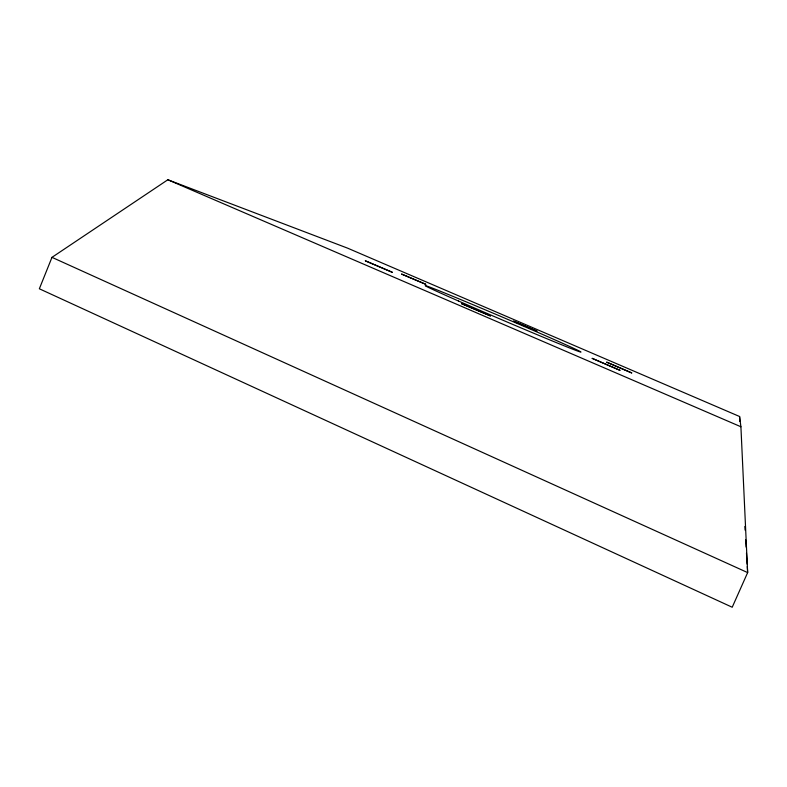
<?xml version="1.0" encoding="UTF-8"?>
<svg xmlns="http://www.w3.org/2000/svg" width="787" height="787" viewBox="0 0 787 787"><rect width="100%" height="100%" fill="white"/><g stroke="black" fill="none" stroke-linecap="round" stroke-linejoin="round"><path stroke-width="1.18" d="M51.981 257.349L39.35 288.78L732.215 607.239L747.65 572.592L740.911 426.761L739.593 416.51L347.588 248.151L167.847 179.761L51.981 257.349L747.65 572.592L747.286 566.522M167.847 179.761L740.911 426.761M744.856 526.473L745.082 530.113M745.663 539.823L746.106 547.103M746.479 553.172L747.138 564.092M739.593 416.51L739.81 421.409M536.852 331.042L513.616 321.175L536.852 331.042M425.728 284.284L401.645 274.092L425.728 284.284M490.399 315.912L461.575 303.664L490.399 315.912M392.26 272.272L365.365 260.831L392.26 272.272M619.91 370.303L592.208 358.38L619.91 370.303M631.715 372.93L606.747 362.187L631.715 372.93M458.516 301.028A84.455 1.328 23.1 0 0 580.55 352.025A84.455 1.328 23.1 0 0 470.459 303.625A84.455 1.328 23.1 0 0 458.516 301.028"/></g></svg>
